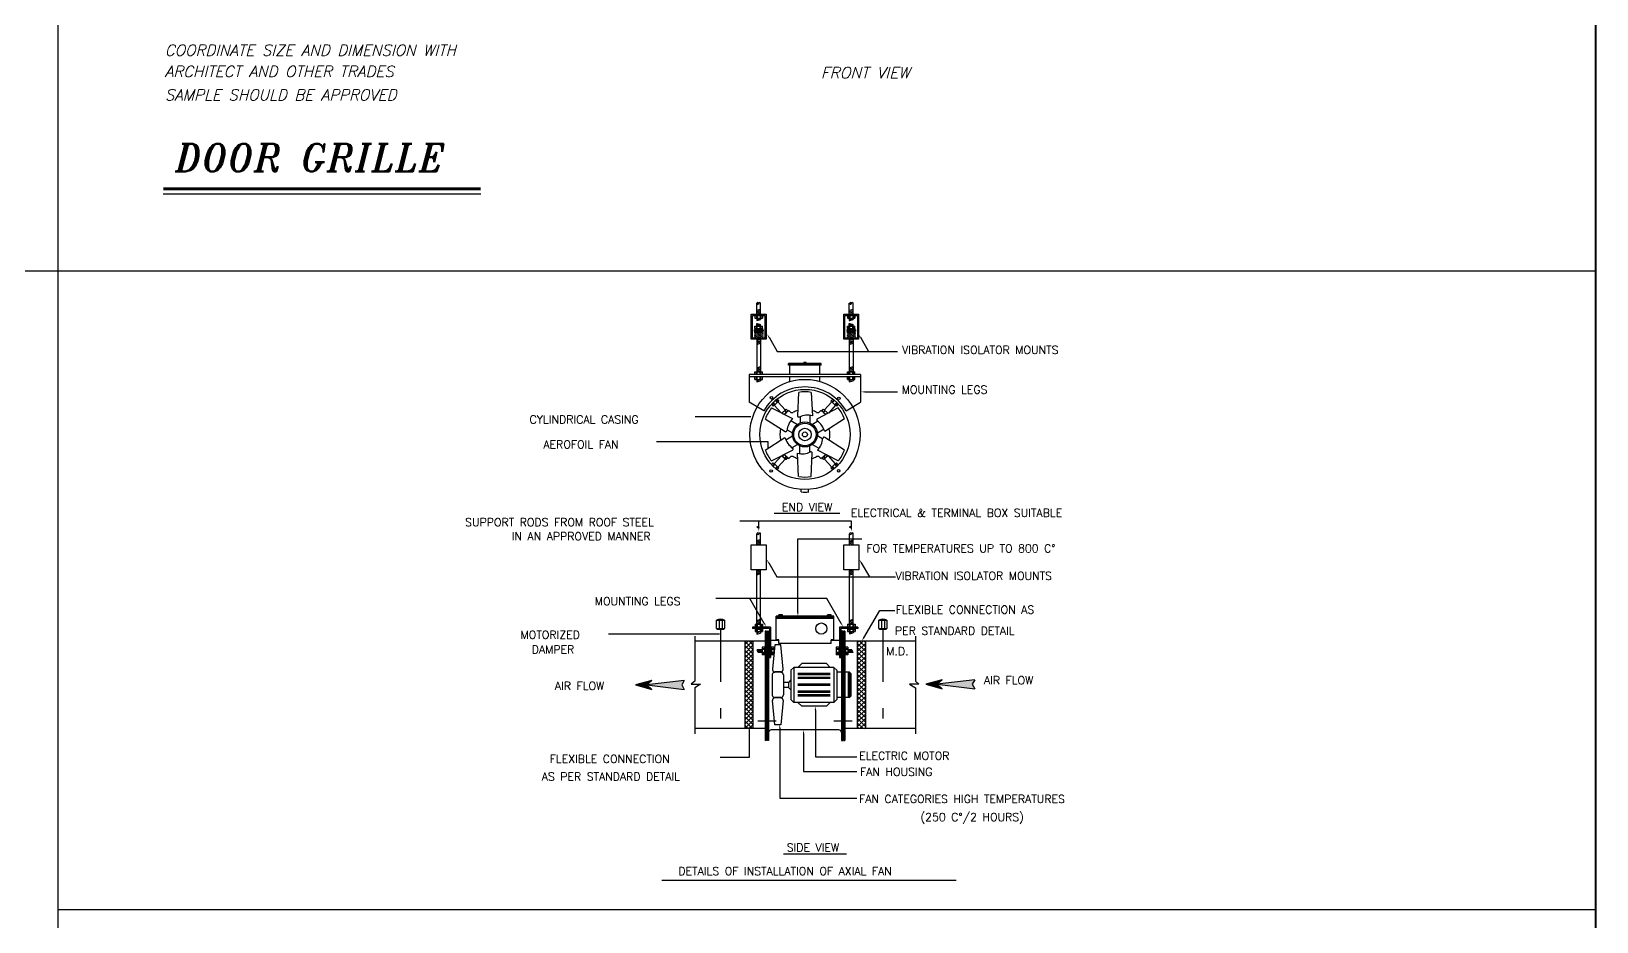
# Model space of a CAD drawing. Extents: x -730 to 2784, y 160 to 852.
# Drawn here: x -688.04 to -673.14, y 220.96 to 229.44 of the extents above; entities that cross this region are included whole.
import ezdxf
from ezdxf.enums import TextEntityAlignment as Align

# ---------------------------------------------------------------- set-up
doc = ezdxf.new("R2010")
doc.units = 0
doc.header["$MEASUREMENT"] = 0
doc.linetypes.add('DASH3', pattern=[200, 100, -100])
doc.linetypes.add('DASHDOT', pattern=[1, 0.5, -0.25, 0, -0.25])
for name, color, linetype in [('05_AC-EX.DUCT', 1, 'Continuous'), ('13_AC-DETAIL', 5, 'Continuous'), ('Duct', 4, 'Continuous'), ('G-TX-HEV', 2, 'Continuous'), ('MDUCT', 4, 'Continuous'), ('MEQUIP', 1, 'Continuous'), ('MEQUIP1', 3, 'Continuous'), ('MEQUIP5', 1, 'DASH3'), ('MNOTE', 2, 'Continuous'), ('RED', 1, 'Continuous'), ('T-TEXT', 3, 'Continuous'), ('Text', 42, 'Continuous'), ('WALL', 4, 'Continuous'), ('Z20', 2, 'Continuous')]:
    doc.layers.add(name, color=color, linetype=linetype)
doc.styles.add('AC', font='romans.shx', dxfattribs={"height": 0.2})
doc.styles.add('ROMANC', font='italict.shx')

# ---------------------------------------------------------------- blocks, each defined once
blk = doc.blocks.new('*X267')
at = {"color": 0}
for p, q in [((31868, 26264), (31896, 26292)), ((31871, 26258), (31907, 26294)), ((31875, 26254), (31916, 26294)), ((31880, 26249), (31923, 26293)), ((31885, 26246), (31930, 26291)), ((31891, 26243), (31936, 26288)), ((31897, 26241), (31941, 26284)), ((31905, 26239), (31946, 26280)), ((31914, 26239), (31950, 26276)), ((31925, 26242), (31954, 26271))]:
    blk.add_line(p, q, dxfattribs=at)
blk = doc.blocks.new('*X265')
at = {"color": 0}
for p, q in [((31872, 16466), (31896, 16490)), ((31875, 16460), (31909, 16494)), ((31879, 16455), (31918, 16494)), ((31883, 16451), (31926, 16494)), ((31888, 16447), (31933, 16492)), ((31894, 16444), (31939, 16489)), ((31900, 16441), (31945, 16486)), ((31908, 16440), (31950, 16482)), ((31916, 16439), (31954, 16478)), ((31926, 16440), (31958, 16473)), ((31943, 16448), (31953, 16458))]:
    blk.add_line(p, q, dxfattribs=at)
blk = doc.blocks.new('*X266')
at = {"color": 0}
for p, q in [((28167, 26266), (28190, 26290)), ((28170, 26261), (28203, 26294)), ((28173, 26255), (28212, 26294)), ((28178, 26251), (28220, 26294)), ((28183, 26247), (28227, 26292)), ((28188, 26244), (28234, 26289)), ((28195, 26241), (28239, 26286)), ((28202, 26240), (28244, 26282)), ((28210, 26239), (28249, 26278)), ((28220, 26240), (28253, 26273)), ((28236, 26247), (28248, 26260))]:
    blk.add_line(p, q, dxfattribs=at)
blk = doc.blocks.new('*X264')
at = {"color": 0}
for p, q in [((28174, 16462), (28204, 16493)), ((28175, 16472), (28188, 16486)), ((28177, 16457), (28215, 16494)), ((28182, 16453), (28223, 16494)), ((28186, 16448), (28231, 16493)), ((28192, 16445), (28237, 16490)), ((28198, 16442), (28243, 16487)), ((28205, 16440), (28248, 16484)), ((28212, 16439), (28253, 16479)), ((28222, 16440), (28257, 16475)), ((28234, 16443), (28258, 16467))]:
    blk.add_line(p, q, dxfattribs=at)
blk = doc.blocks.new('*X269')
at = {"color": 0}
for p, q in [((32182, 11676), (32423, 11917)), ((32182, 11852), (32246, 11917)), ((32507, 11687), (32277, 11917)), ((32507, 11864), (32454, 11917)), ((32507, 11511), (32182, 11836)), ((32182, 11499), (32507, 11824)), ((32507, 11334), (32182, 11659)), ((32182, 11322), (32507, 11647)), ((32507, 11157), (32182, 11482)), ((32182, 11145), (32507, 11470)), ((32507, 10980), (32182, 11305)), ((32182, 10968), (32507, 11293)), ((32507, 10804), (32182, 11129)), ((32182, 10792), (32507, 11117)), ((32507, 10627), (32182, 10952)), ((32182, 10615), (32507, 10940)), ((32507, 10450), (32182, 10775)), ((32182, 10438), (32507, 10763)), ((32507, 10273), (32182, 10598)), ((32182, 10261), (32507, 10586)), ((32507, 10097), (32182, 10422)), ((32182, 10085), (32507, 10410)), ((32507, 9920), (32182, 10245)), ((32182, 9908), (32507, 10233)), ((32507, 9743), (32182, 10068)), ((32182, 9731), (32507, 10056)), ((32507, 9566), (32182, 9891)), ((32182, 9554), (32507, 9879)), ((32507, 9389), (32182, 9714)), ((32182, 9377), (32507, 9702)), ((32507, 9213), (32182, 9538)), ((32182, 9201), (32507, 9526)), ((32507, 9036), (32182, 9361)), ((32182, 9024), (32507, 9349)), ((32507, 8859), (32182, 9184)), ((32182, 8847), (32507, 9172)), ((32507, 8682), (32182, 9007)), ((32182, 8670), (32507, 8995)), ((32507, 8506), (32182, 8831)), ((32182, 8494), (32507, 8819)), ((32419, 8417), (32182, 8654)), ((32242, 8417), (32182, 8477)), ((32282, 8417), (32507, 8642)), ((32458, 8417), (32507, 8465))]:
    blk.add_line(p, q, dxfattribs=at)
blk = doc.blocks.new('*X268')
at = {"color": 0}
for p, q in [((27687, 11600), (28003, 11917)), ((27687, 11777), (27827, 11917)), ((28012, 11586), (27687, 11911)), ((28012, 11763), (27858, 11917)), ((27687, 11423), (28012, 11748)), ((28012, 11410), (27687, 11735)), ((27687, 11246), (28012, 11571)), ((28012, 11233), (27687, 11558)), ((27687, 11070), (28012, 11395)), ((28012, 11056), (27687, 11381)), ((27687, 10893), (28012, 11218)), ((28012, 10879), (27687, 11204)), ((27687, 10716), (28012, 11041)), ((28012, 10702), (27687, 11027)), ((27687, 10539), (28012, 10864)), ((28012, 10526), (27687, 10851)), ((27687, 10363), (28012, 10688)), ((28012, 10349), (27687, 10674)), ((27687, 10186), (28012, 10511)), ((28012, 10172), (27687, 10497)), ((27687, 10009), (28012, 10334)), ((28012, 9995), (27687, 10320)), ((27687, 9832), (28012, 10157)), ((28012, 9819), (27687, 10144)), ((27687, 9655), (28012, 9980)), ((28012, 9642), (27687, 9967)), ((27687, 9479), (28012, 9804)), ((28012, 9465), (27687, 9790)), ((27687, 9302), (28012, 9627)), ((28012, 9288), (27687, 9613)), ((27687, 9125), (28012, 9450)), ((28012, 9111), (27687, 9436)), ((27687, 8948), (28012, 9273)), ((28012, 8935), (27687, 9260)), ((27687, 8772), (28012, 9097)), ((28012, 8758), (27687, 9083)), ((27687, 8595), (28012, 8920)), ((28012, 8581), (27687, 8906)), ((27687, 8418), (28012, 8743)), ((27999, 8417), (27687, 8729)), ((27823, 8417), (27687, 8553)), ((27862, 8417), (28012, 8566))]:
    blk.add_line(p, q, dxfattribs=at)

msp = doc.modelspace()

# ---------------------------------------------------------------- linework, layer by layer
at = {"layer": '05_AC-EX.DUCT', "color": 2}
for p, q in [((-680.881, 221.609), (-680.28, 221.609)), ((-682.038, 221.359), (-679.236, 221.359))]:
    msp.add_line(p, q, dxfattribs=at)
at = {"layer": '13_AC-DETAIL', "color": 2}
for p, q in [((-681.135, 226.235), (-681.099, 226.246)), ((-681.135, 226.223), (-681.099, 226.233)), ((-680.254, 226.235), (-680.218, 226.246)), ((-680.254, 226.223), (-680.218, 226.233)), ((-681.206, 226.171), (-681.206, 226.147)), ((-680.147, 226.171), (-681.206, 226.171)), ((-681.206, 226.147), (-681.206, 225.906)), ((-680.147, 226.147), (-681.206, 226.147)), ((-681.153, 226.195), (-681.081, 226.195)), ((-681.153, 226.171), (-681.153, 226.195)), ((-681.153, 226.124), (-681.153, 226.147)), ((-681.153, 226.124), (-681.081, 226.124)), ((-681.138, 226.171), (-681.138, 226.195)), ((-681.138, 226.124), (-681.138, 226.147)), ((-681.135, 226.211), (-681.099, 226.221)), ((-681.135, 226.198), (-681.099, 226.208)), ((-681.135, 226.113), (-681.099, 226.124)), ((-681.135, 226.124), (-681.135, 226.101)), ((-681.135, 226.101), (-681.099, 226.111)), ((-681.131, 226.171), (-681.131, 226.195)), ((-681.131, 226.124), (-681.131, 226.147)), ((-681.103, 226.171), (-681.103, 226.195)), ((-681.103, 226.124), (-681.103, 226.147)), ((-681.099, 226.124), (-681.099, 226.111)), ((-681.095, 226.171), (-681.095, 226.195)), ((-681.095, 226.124), (-681.095, 226.147)), ((-681.081, 226.171), (-681.081, 226.195)), ((-681.081, 226.124), (-681.081, 226.147)), ((-680.819, 226.104), (-680.819, 226.147)), ((-680.534, 226.104), (-680.534, 226.147)), ((-680.272, 226.171), (-680.272, 226.195)), ((-680.272, 226.195), (-680.2, 226.195)), ((-680.272, 226.124), (-680.272, 226.147)), ((-680.272, 226.124), (-680.2, 226.124)), ((-680.257, 226.171), (-680.257, 226.195)), ((-680.257, 226.124), (-680.257, 226.147)), ((-680.254, 226.211), (-680.218, 226.221)), ((-680.254, 226.198), (-680.218, 226.208)), ((-680.254, 226.124), (-680.254, 226.1)), ((-680.254, 226.113), (-680.218, 226.123)), ((-680.254, 226.1), (-680.218, 226.111)), ((-680.25, 226.171), (-680.25, 226.195)), ((-680.25, 226.124), (-680.25, 226.147)), ((-680.222, 226.171), (-680.222, 226.195)), ((-680.222, 226.124), (-680.222, 226.147)), ((-680.218, 226.124), (-680.218, 226.111)), ((-680.215, 226.171), (-680.215, 226.195)), ((-680.215, 226.124), (-680.215, 226.147)), ((-680.2, 226.171), (-680.2, 226.195)), ((-680.2, 226.124), (-680.2, 226.147)), ((-680.147, 226.171), (-680.147, 226.147)), ((-680.147, 226.147), (-680.147, 225.906)), ((-680.941, 225.937), (-680.924, 225.918)), ((-680.736, 226), (-680.747, 225.777)), ((-680.617, 226), (-680.605, 225.778)), ((-680.412, 225.937), (-680.429, 225.918)), ((-681.068, 225.826), (-681.206, 225.906)), ((-680.993, 225.888), (-680.978, 225.87)), ((-680.993, 225.852), (-680.795, 225.751)), ((-680.984, 225.899), (-680.967, 225.88)), ((-680.979, 225.904), (-680.962, 225.885)), ((-680.978, 225.87), (-680.924, 225.918)), ((-680.969, 225.878), (-680.899, 225.803)), ((-680.958, 225.923), (-680.94, 225.904)), ((-680.952, 225.928), (-680.935, 225.908)), ((-680.934, 225.909), (-680.861, 225.832)), ((-680.895, 225.801), (-680.854, 225.839)), ((-680.88, 225.793), (-680.891, 225.805)), ((-680.855, 225.808), (-680.87, 225.824)), ((-680.849, 225.812), (-680.865, 225.829)), ((-680.837, 225.82), (-680.854, 225.839)), ((-680.816, 225.815), (-680.828, 225.828)), ((-680.359, 225.852), (-680.558, 225.75)), ((-680.536, 225.815), (-680.525, 225.828)), ((-680.516, 225.82), (-680.499, 225.839)), ((-680.504, 225.812), (-680.488, 225.829)), ((-680.458, 225.801), (-680.499, 225.839)), ((-680.498, 225.808), (-680.483, 225.824)), ((-680.419, 225.909), (-680.492, 225.832)), ((-680.473, 225.793), (-680.462, 225.805)), ((-680.384, 225.878), (-680.453, 225.803)), ((-680.375, 225.87), (-680.429, 225.918)), ((-680.401, 225.928), (-680.418, 225.908)), ((-680.395, 225.923), (-680.413, 225.904)), ((-680.374, 225.904), (-680.391, 225.885)), ((-680.369, 225.899), (-680.386, 225.88)), ((-680.359, 225.888), (-680.375, 225.87)), ((-680.285, 225.826), (-680.147, 225.906)), ((-681.053, 225.748), (-680.865, 225.628)), ((-680.846, 225.644), (-680.795, 225.614)), ((-680.811, 225.732), (-680.747, 225.695)), ((-680.723, 225.769), (-680.723, 225.709)), ((-680.629, 225.783), (-680.629, 225.709)), ((-680.553, 225.725), (-680.605, 225.695)), ((-680.494, 225.65), (-680.558, 225.613)), ((-680.3, 225.748), (-680.486, 225.627)), ((-681.053, 225.451), (-680.867, 225.572)), ((-680.858, 225.549), (-680.795, 225.586)), ((-680.799, 225.475), (-680.748, 225.504)), ((-680.724, 225.417), (-680.724, 225.491)), ((-680.629, 225.431), (-680.629, 225.49)), ((-680.542, 225.467), (-680.606, 225.504)), ((-680.506, 225.556), (-680.558, 225.586)), ((-680.3, 225.451), (-680.487, 225.572)), ((-680.993, 225.348), (-680.795, 225.45)), ((-680.969, 225.322), (-680.899, 225.396)), ((-680.934, 225.29), (-680.861, 225.367)), ((-680.895, 225.398), (-680.854, 225.361)), ((-680.88, 225.406), (-680.891, 225.394)), ((-680.855, 225.392), (-680.87, 225.375)), ((-680.849, 225.387), (-680.865, 225.37)), ((-680.837, 225.379), (-680.854, 225.361)), ((-680.816, 225.384), (-680.828, 225.372)), ((-680.736, 225.199), (-680.748, 225.421)), ((-680.617, 225.199), (-680.606, 225.422)), ((-680.359, 225.348), (-680.557, 225.449)), ((-680.536, 225.384), (-680.525, 225.372)), ((-680.516, 225.379), (-680.499, 225.361)), ((-680.504, 225.387), (-680.488, 225.37)), ((-680.458, 225.398), (-680.499, 225.361)), ((-680.498, 225.392), (-680.483, 225.375)), ((-680.419, 225.29), (-680.492, 225.367)), ((-680.473, 225.406), (-680.462, 225.394)), ((-680.384, 225.322), (-680.453, 225.396)), ((-680.993, 225.311), (-680.978, 225.329)), ((-680.984, 225.301), (-680.967, 225.32)), ((-680.979, 225.296), (-680.962, 225.315)), ((-680.978, 225.329), (-680.924, 225.282)), ((-680.958, 225.276), (-680.94, 225.296)), ((-680.952, 225.272), (-680.935, 225.291)), ((-680.941, 225.263), (-680.924, 225.282)), ((-680.375, 225.329), (-680.429, 225.282)), ((-680.412, 225.263), (-680.429, 225.282)), ((-680.401, 225.272), (-680.418, 225.291)), ((-680.395, 225.276), (-680.413, 225.296)), ((-680.374, 225.296), (-680.391, 225.315)), ((-680.369, 225.301), (-680.386, 225.32)), ((-680.359, 225.311), (-680.375, 225.329)), ((-680.712, 225.053), (-680.712, 225.077)), ((-680.641, 225.053), (-680.641, 225.077)), ((-681.115, 224.712), (-681.115, 224.774)), ((-681.133, 224.551), (-681.133, 224.656)), ((-681.133, 224.59), (-681.098, 224.6)), ((-681.098, 224.551), (-681.098, 224.656)), ((-680.253, 224.551), (-680.253, 224.656)), ((-680.253, 224.586), (-680.217, 224.597)), ((-680.217, 224.551), (-680.217, 224.656)), ((-681.187, 224.313), (-681.187, 224.551)), ((-681.187, 224.551), (-681.044, 224.551)), ((-681.133, 224.578), (-681.098, 224.588)), ((-681.133, 224.566), (-681.098, 224.576)), ((-681.133, 224.553), (-681.098, 224.564)), ((-681.044, 224.551), (-681.044, 224.313)), ((-680.306, 224.313), (-680.306, 224.551)), ((-680.306, 224.551), (-680.163, 224.551)), ((-680.253, 224.574), (-680.217, 224.584)), ((-680.253, 224.562), (-680.217, 224.572)), ((-680.247, 224.551), (-680.217, 224.56)), ((-680.163, 224.551), (-680.163, 224.313)), ((-681.044, 224.313), (-681.187, 224.313)), ((-681.133, 224.302), (-681.098, 224.313)), ((-681.133, 223.794), (-681.133, 224.313)), ((-681.133, 224.29), (-681.098, 224.3)), ((-681.098, 223.794), (-681.098, 224.313)), ((-680.163, 224.313), (-680.306, 224.313)), ((-680.253, 224.302), (-680.217, 224.313)), ((-680.253, 223.794), (-680.253, 224.313)), ((-680.253, 224.29), (-680.217, 224.3)), ((-680.217, 223.794), (-680.217, 224.313)), ((-681.133, 224.277), (-681.098, 224.288)), ((-681.133, 224.265), (-681.098, 224.276)), ((-680.253, 224.277), (-680.217, 224.288)), ((-680.253, 224.265), (-680.217, 224.275)), ((-680.949, 223.646), (-680.949, 223.872)), ((-680.401, 223.872), (-680.949, 223.872)), ((-680.401, 223.86), (-680.949, 223.86)), ((-680.401, 223.848), (-680.949, 223.848)), ((-680.401, 223.646), (-680.401, 223.872)), ((-681.053, 223.729), (-681.053, 222.687)), ((-681.041, 223.729), (-681.041, 222.687)), ((-681.033, 223.729), (-681.033, 222.687)), ((-680.317, 223.729), (-680.317, 222.687)), ((-680.31, 223.729), (-680.31, 222.687)), ((-680.298, 223.729), (-680.298, 222.687)), ((-680.425, 223.61), (-680.925, 223.61)), ((-680.745, 223.384), (-680.705, 223.42)), ((-680.471, 223.42), (-680.705, 223.42)), ((-680.436, 223.384), (-680.471, 223.42)), ((-680.81, 223.265), (-680.833, 223.241)), ((-680.781, 223.384), (-680.81, 223.356)), ((-680.81, 223.356), (-680.81, 223.079)), ((-680.781, 223.384), (-680.781, 223.051)), ((-680.4, 223.384), (-680.781, 223.384)), ((-680.436, 223.325), (-680.745, 223.325)), ((-680.436, 223.313), (-680.745, 223.313)), ((-680.436, 223.289), (-680.745, 223.289)), ((-680.436, 223.277), (-680.745, 223.277)), ((-680.4, 223.384), (-680.372, 223.356)), ((-680.4, 223.384), (-680.4, 223.051)), ((-680.372, 223.356), (-680.372, 223.079)), ((-680.833, 223.241), (-680.833, 223.194)), ((-680.833, 223.194), (-680.81, 223.17)), ((-680.436, 223.223), (-680.745, 223.223)), ((-680.436, 223.212), (-680.745, 223.212)), ((-680.436, 223.158), (-680.745, 223.158)), ((-680.436, 223.146), (-680.745, 223.146)), ((-680.436, 223.122), (-680.745, 223.122)), ((-680.436, 223.11), (-680.745, 223.11)), ((-680.81, 223.079), (-680.781, 223.051)), ((-680.4, 223.051), (-680.781, 223.051)), ((-680.745, 223.051), (-680.705, 223.015)), ((-680.471, 223.015), (-680.705, 223.015)), ((-680.436, 223.051), (-680.471, 223.015)), ((-680.4, 223.051), (-680.372, 223.079)), ((-681.041, 222.687), (-681.053, 222.687)), ((-681.022, 222.687), (-681.033, 222.687)), ((-681.022, 222.765), (-681.022, 222.687)), ((-680.329, 222.765), (-680.329, 222.687)), ((-680.329, 222.687), (-680.317, 222.687)), ((-680.31, 222.687), (-680.298, 222.687))]:
    msp.add_line(p, q, dxfattribs=at)
for centre, radius in [((-680.676, 225.6), 0.524), ((-680.676, 225.6), 0.429), ((-680.995, 225.949), 0.0119), ((-680.354, 225.944), 0.0119), ((-680.676, 225.6), 0.119), ((-680.676, 225.6), 0.107), ((-680.676, 225.6), 0.0595), ((-680.676, 225.6), 0.0238), ((-680.997, 225.253), 0.0119), ((-680.356, 225.254), 0.0119)]:
    msp.add_circle(centre, radius, dxfattribs=at)
for centre, radius, start, end in [((-680.676, 225.6), 0.452, 30, 150), ((-680.676, 225.6), 0.405, 81.5435, 98.4565), ((-680.676, 225.6), 0.405, 141.5435, 158.4565), ((-680.676, 225.6), 0.274, 123.5815, 136.0297), ((-680.799, 225.831), 0.0238, 222.4254, 297.8508), ((-680.676, 225.6), 0.238, 106.7907, 117.8508), ((-680.676, 225.6), 0.238, 62.1492, 73.2093), ((-680.554, 225.831), 0.0238, 242.1492, 317.5746), ((-680.676, 225.6), 0.274, 43.9703, 56.4185), ((-680.676, 225.6), 0.405, 21.5435, 38.4565), ((-680.676, 225.6), 0.238, 166.5785, 193.2093), ((-680.859, 225.638), 0.0119, 237.2028, 354.905), ((-680.657, 225.62), 0.19, 136.4212, 174.905), ((-680.735, 225.777), 0.0119, 177.2028, 294.905), ((-680.65, 225.593), 0.19, 76.4212, 114.905), ((-680.552, 225.739), 0.0119, 117.2028, 234.9049), ((-680.669, 225.573), 0.19, 16.4213, 54.9049), ((-680.676, 225.6), 0.238, 346.5785, 13.2093), ((-680.684, 225.626), 0.19, 196.4213, 234.9049), ((-680.695, 225.58), 0.19, 316.4212, 354.905), ((-680.494, 225.562), 0.0119, 57.2028, 174.905), ((-680.676, 225.6), 0.405, 201.5435, 218.4565), ((-680.676, 225.6), 0.274, 223.9703, 236.4185), ((-680.799, 225.368), 0.0238, 62.1492, 137.5746), ((-680.8, 225.461), 0.0119, 297.2028, 54.9049), ((-680.676, 225.6), 0.238, 242.1492, 253.2093), ((-680.703, 225.606), 0.19, 256.4212, 294.905), ((-680.618, 225.423), 0.0119, 357.2028, 114.905), ((-680.676, 225.6), 0.238, 286.7907, 297.8508), ((-680.554, 225.368), 0.0238, 42.4254, 117.8508), ((-680.676, 225.6), 0.274, 303.5815, 316.0297), ((-680.676, 225.6), 0.405, 321.5435, 338.4565), ((-680.676, 225.6), 0.405, 261.5435, 278.4565), ((-680.676, 225.6), 0.548, 266.2607, 273.7393), ((-681.123, 224.651), 0.012, 31.93, 153.365), ((-681.123, 224.661), 0.0113, 204.6176, 340.6774), ((-681.105, 224.655), 0.00757, 7.1896, 165.3603), ((-680.242, 224.651), 0.012, 31.93, 153.365), ((-680.242, 224.661), 0.0113, 204.6176, 340.6774), ((-680.224, 224.655), 0.00757, 7.1896, 165.3603)]:
    msp.add_arc(centre, radius, start, end, dxfattribs=at)
for points in [[(-681.109, 224.712), (-681.121, 224.712), (-681.115, 224.676)], [(-680.583, 222.978), (-680.571, 222.978), (-680.577, 223.014)]]:
    msp.add_solid(points, dxfattribs=at)
at = {"layer": 'Duct', "color": 2}
for p, q in [((-681.516, 223.755), (-681.516, 223.833)), ((-681.516, 223.833), (-681.44, 223.833)), ((-681.516, 223.755), (-681.44, 223.755)), ((-681.516, 223.755), (-681.509, 223.747)), ((-681.509, 223.747), (-681.447, 223.747)), ((-681.493, 223.833), (-681.493, 223.755)), ((-681.463, 223.833), (-681.463, 223.755)), ((-681.44, 223.755), (-681.447, 223.747)), ((-681.44, 223.833), (-681.44, 223.755)), ((-679.972, 223.755), (-679.972, 223.833)), ((-679.972, 223.833), (-679.896, 223.833)), ((-679.972, 223.755), (-679.896, 223.755)), ((-679.972, 223.755), (-679.965, 223.747)), ((-679.965, 223.747), (-679.904, 223.747)), ((-679.949, 223.833), (-679.949, 223.755)), ((-679.919, 223.833), (-679.919, 223.755)), ((-679.896, 223.755), (-679.904, 223.747)), ((-679.896, 223.833), (-679.896, 223.755))]:
    msp.add_line(p, q, dxfattribs=at)
at = {"layer": 'Duct', "color": 2, "linetype": 'DASHDOT'}
for p, q in [((-681.478, 223.747), (-681.478, 222.719)), ((-679.934, 223.747), (-679.934, 222.719))]:
    msp.add_line(p, q, dxfattribs=at)
at = {"layer": 'Duct', "color": 2}
for centre in [(-681.478, 223.768), (-679.934, 223.768)]:
    msp.add_arc(centre, 0.0756, 59.8566, 120.1434, dxfattribs=at)
at = {"layer": 'MDUCT', "color": 2}
for p, q in [((-681.053, 223.634), (-681.725, 223.634)), ((-679.625, 223.634), (-680.298, 223.634)), ((-682.133, 223.259), (-682.288, 223.217)), ((-682.133, 223.259), (-682.181, 223.217)), ((-681.824, 223.259), (-682.181, 223.217)), ((-681.824, 223.259), (-681.847, 223.217)), ((-679.37, 223.265), (-679.525, 223.223)), ((-679.37, 223.265), (-679.418, 223.223)), ((-679.061, 223.265), (-679.418, 223.223)), ((-679.061, 223.265), (-679.084, 223.223)), ((-682.288, 223.217), (-682.133, 223.175)), ((-682.181, 223.217), (-682.133, 223.175)), ((-682.181, 223.217), (-681.824, 223.175)), ((-681.847, 223.217), (-681.824, 223.175)), ((-679.525, 223.223), (-679.37, 223.181)), ((-679.418, 223.223), (-679.37, 223.181)), ((-679.418, 223.223), (-679.061, 223.181)), ((-679.084, 223.223), (-679.061, 223.181)), ((-681.053, 222.801), (-681.725, 222.801)), ((-679.625, 222.801), (-680.298, 222.801))]:
    msp.add_line(p, q, dxfattribs=at)
for points in [[(-682.288, 223.217), (-682.133, 223.175), (-682.133, 223.259), (-682.181, 223.217)], [(-682.181, 223.217), (-681.824, 223.175), (-681.824, 223.259), (-681.847, 223.217)], [(-679.525, 223.223), (-679.37, 223.181), (-679.37, 223.265), (-679.418, 223.223)], [(-679.418, 223.223), (-679.061, 223.181), (-679.061, 223.265), (-679.084, 223.223)]]:
    msp.add_solid(points, dxfattribs=at)
at = {"layer": 'MEQUIP', "color": 2}
for p, q in [((-681.135, 226.743), (-681.135, 226.848)), ((-681.099, 226.743), (-681.099, 226.848)), ((-680.254, 226.743), (-680.254, 226.848)), ((-680.218, 226.743), (-680.218, 226.848)), ((-681.188, 226.743), (-681.045, 226.743)), ((-681.188, 226.505), (-681.188, 226.743)), ((-681.176, 226.731), (-681.057, 226.731)), ((-681.176, 226.517), (-681.176, 226.731)), ((-681.153, 226.731), (-681.153, 226.707)), ((-681.153, 226.707), (-681.081, 226.707)), ((-681.138, 226.731), (-681.138, 226.707)), ((-681.135, 226.781), (-681.099, 226.791)), ((-681.135, 226.769), (-681.099, 226.779)), ((-681.135, 226.756), (-681.099, 226.767)), ((-681.135, 226.744), (-681.099, 226.754)), ((-681.135, 226.699), (-681.109, 226.707)), ((-681.135, 226.707), (-681.135, 226.683)), ((-681.135, 226.694), (-681.099, 226.706)), ((-681.135, 226.687), (-681.1, 226.698)), ((-681.135, 226.683), (-681.13, 226.683)), ((-681.131, 226.731), (-681.131, 226.707)), ((-681.13, 226.683), (-681.099, 226.693)), ((-681.103, 226.731), (-681.103, 226.707)), ((-681.099, 226.707), (-681.099, 226.693)), ((-681.095, 226.731), (-681.095, 226.707)), ((-681.081, 226.731), (-681.081, 226.707)), ((-681.057, 226.731), (-681.057, 226.517)), ((-681.045, 226.743), (-681.045, 226.505)), ((-680.307, 226.743), (-680.165, 226.743)), ((-680.307, 226.505), (-680.307, 226.743)), ((-680.295, 226.731), (-680.176, 226.731)), ((-680.295, 226.517), (-680.295, 226.731)), ((-680.272, 226.731), (-680.272, 226.707)), ((-680.272, 226.707), (-680.2, 226.707)), ((-680.257, 226.731), (-680.257, 226.707)), ((-680.254, 226.781), (-680.218, 226.791)), ((-680.254, 226.769), (-680.218, 226.779)), ((-680.254, 226.756), (-680.218, 226.767)), ((-680.254, 226.744), (-680.218, 226.754)), ((-680.254, 226.699), (-680.228, 226.707)), ((-680.254, 226.707), (-680.254, 226.683)), ((-680.254, 226.694), (-680.218, 226.706)), ((-680.254, 226.687), (-680.22, 226.698)), ((-680.254, 226.683), (-680.249, 226.683)), ((-680.25, 226.731), (-680.25, 226.707)), ((-680.249, 226.683), (-680.218, 226.693)), ((-680.222, 226.731), (-680.222, 226.707)), ((-680.218, 226.707), (-680.218, 226.693)), ((-680.215, 226.731), (-680.215, 226.707)), ((-680.2, 226.731), (-680.2, 226.707)), ((-680.176, 226.731), (-680.176, 226.517)), ((-680.165, 226.743), (-680.165, 226.505)), ((-681.159, 226.595), (-681.159, 226.583)), ((-681.159, 226.595), (-681.075, 226.595)), ((-681.159, 226.583), (-681.075, 226.583)), ((-681.075, 226.572), (-681.159, 226.551)), ((-681.124, 226.572), (-681.159, 226.563)), ((-681.075, 226.559), (-681.159, 226.538)), ((-681.075, 226.547), (-681.159, 226.526)), ((-681.153, 226.631), (-681.081, 226.631)), ((-681.153, 226.607), (-681.153, 226.631)), ((-681.153, 226.607), (-681.081, 226.607)), ((-681.153, 226.607), (-681.153, 226.595)), ((-681.153, 226.601), (-681.081, 226.601)), ((-681.153, 226.572), (-681.153, 226.583)), ((-681.153, 226.578), (-681.081, 226.578)), ((-681.153, 226.572), (-681.081, 226.572)), ((-681.075, 226.535), (-681.147, 226.517)), ((-681.138, 226.607), (-681.138, 226.631)), ((-681.135, 226.631), (-681.135, 226.655)), ((-681.135, 226.655), (-681.13, 226.655)), ((-681.135, 226.651), (-681.1, 226.641)), ((-681.135, 226.644), (-681.099, 226.633)), ((-681.135, 226.639), (-681.109, 226.631)), ((-681.131, 226.607), (-681.131, 226.631)), ((-681.13, 226.655), (-681.099, 226.645)), ((-681.103, 226.607), (-681.103, 226.631)), ((-681.099, 226.631), (-681.099, 226.645)), ((-681.095, 226.607), (-681.095, 226.631)), ((-681.081, 226.607), (-681.081, 226.631)), ((-681.081, 226.607), (-681.081, 226.595)), ((-681.081, 226.572), (-681.081, 226.583)), ((-681.075, 226.595), (-681.075, 226.583)), ((-680.278, 226.595), (-680.278, 226.583)), ((-680.278, 226.595), (-680.194, 226.595)), ((-680.278, 226.583), (-680.194, 226.583)), ((-680.243, 226.572), (-680.278, 226.563)), ((-680.194, 226.572), (-680.278, 226.551)), ((-680.194, 226.559), (-680.278, 226.538)), ((-680.194, 226.547), (-680.278, 226.526)), ((-680.272, 226.607), (-680.272, 226.631)), ((-680.272, 226.631), (-680.2, 226.631)), ((-680.272, 226.607), (-680.272, 226.595)), ((-680.272, 226.607), (-680.2, 226.607)), ((-680.272, 226.601), (-680.2, 226.601)), ((-680.272, 226.572), (-680.272, 226.583)), ((-680.272, 226.578), (-680.2, 226.578)), ((-680.272, 226.572), (-680.2, 226.572)), ((-680.194, 226.535), (-680.266, 226.517)), ((-680.257, 226.607), (-680.257, 226.631)), ((-680.254, 226.631), (-680.254, 226.655)), ((-680.254, 226.655), (-680.249, 226.655)), ((-680.254, 226.651), (-680.22, 226.641)), ((-680.254, 226.644), (-680.218, 226.633)), ((-680.254, 226.639), (-680.228, 226.631)), ((-680.25, 226.607), (-680.25, 226.631)), ((-680.249, 226.655), (-680.218, 226.645)), ((-680.222, 226.607), (-680.222, 226.631)), ((-680.218, 226.631), (-680.218, 226.645)), ((-680.215, 226.607), (-680.215, 226.631)), ((-680.2, 226.607), (-680.2, 226.631)), ((-680.2, 226.607), (-680.2, 226.595)), ((-680.2, 226.572), (-680.2, 226.583)), ((-680.194, 226.595), (-680.194, 226.583)), ((-681.045, 226.505), (-681.188, 226.505)), ((-681.057, 226.517), (-681.176, 226.517)), ((-681.135, 226.494), (-681.099, 226.505)), ((-681.135, 226.505), (-681.135, 226.195)), ((-681.135, 226.482), (-681.099, 226.492)), ((-681.135, 226.47), (-681.099, 226.48)), ((-681.135, 226.457), (-681.099, 226.468)), ((-681.099, 226.505), (-681.099, 226.195)), ((-681.075, 226.522), (-681.098, 226.517)), ((-680.165, 226.505), (-680.307, 226.505)), ((-680.176, 226.517), (-680.295, 226.517)), ((-680.254, 226.494), (-680.218, 226.505)), ((-680.254, 226.505), (-680.254, 226.195)), ((-680.254, 226.482), (-680.218, 226.492)), ((-680.254, 226.47), (-680.218, 226.48)), ((-680.254, 226.457), (-680.218, 226.468)), ((-680.218, 226.505), (-680.218, 226.195)), ((-680.194, 226.522), (-680.217, 226.517)), ((-680.831, 226.259), (-680.831, 226.274)), ((-680.522, 226.274), (-680.831, 226.274)), ((-680.522, 226.266), (-680.831, 226.266)), ((-680.522, 226.259), (-680.831, 226.259)), ((-680.819, 226.171), (-680.819, 226.259)), ((-680.688, 226.274), (-680.688, 226.285)), ((-680.665, 226.285), (-680.688, 226.285)), ((-680.665, 226.274), (-680.665, 226.285)), ((-680.534, 226.171), (-680.534, 226.259)), ((-680.522, 226.259), (-680.522, 226.274)), ((-680.889, 223.884), (-680.925, 223.884)), ((-680.925, 223.872), (-680.925, 223.884)), ((-680.889, 223.872), (-680.889, 223.884)), ((-680.425, 223.884), (-680.461, 223.884)), ((-680.461, 223.872), (-680.461, 223.884)), ((-680.425, 223.872), (-680.425, 223.884)), ((-681.151, 223.794), (-681.08, 223.794)), ((-681.151, 223.794), (-681.151, 223.77)), ((-681.151, 223.77), (-681.08, 223.77)), ((-681.151, 223.748), (-681.08, 223.748)), ((-681.151, 223.748), (-681.151, 223.725)), ((-681.151, 223.725), (-681.08, 223.725)), ((-681.137, 223.794), (-681.137, 223.77)), ((-681.137, 223.748), (-681.137, 223.725)), ((-681.133, 223.831), (-681.098, 223.842)), ((-681.133, 223.819), (-681.098, 223.829)), ((-681.133, 223.806), (-681.098, 223.817)), ((-681.133, 223.794), (-681.098, 223.805)), ((-681.133, 223.713), (-681.098, 223.724)), ((-681.133, 223.724), (-681.133, 223.701)), ((-681.133, 223.701), (-681.098, 223.711)), ((-681.13, 223.794), (-681.13, 223.77)), ((-681.13, 223.748), (-681.13, 223.725)), ((-681.101, 223.794), (-681.101, 223.77)), ((-681.101, 223.748), (-681.101, 223.725)), ((-681.098, 223.724), (-681.098, 223.711)), ((-681.094, 223.794), (-681.094, 223.77)), ((-681.094, 223.748), (-681.094, 223.725)), ((-681.08, 223.794), (-681.08, 223.77)), ((-681.08, 223.748), (-681.08, 223.725)), ((-681.041, 223.729), (-681.053, 223.729)), ((-681.022, 223.729), (-681.033, 223.729)), ((-681.022, 223.729), (-681.022, 222.872)), ((-680.317, 223.729), (-680.329, 223.729)), ((-680.329, 223.729), (-680.329, 222.872)), ((-680.298, 223.729), (-680.31, 223.729)), ((-680.27, 223.794), (-680.27, 223.77)), ((-680.27, 223.794), (-680.199, 223.794)), ((-680.27, 223.77), (-680.199, 223.77)), ((-680.27, 223.748), (-680.27, 223.725)), ((-680.27, 223.748), (-680.199, 223.748)), ((-680.27, 223.725), (-680.199, 223.725)), ((-680.256, 223.794), (-680.256, 223.77)), ((-680.256, 223.748), (-680.256, 223.725)), ((-680.253, 223.831), (-680.217, 223.842)), ((-680.253, 223.819), (-680.217, 223.829)), ((-680.253, 223.806), (-680.217, 223.817)), ((-680.253, 223.794), (-680.217, 223.804)), ((-680.252, 223.714), (-680.216, 223.725)), ((-680.252, 223.725), (-680.252, 223.702)), ((-680.252, 223.702), (-680.216, 223.712)), ((-680.249, 223.794), (-680.249, 223.77)), ((-680.249, 223.748), (-680.249, 223.725)), ((-680.22, 223.794), (-680.22, 223.77)), ((-680.22, 223.748), (-680.22, 223.725)), ((-680.216, 223.725), (-680.216, 223.712)), ((-680.213, 223.794), (-680.213, 223.77)), ((-680.213, 223.748), (-680.213, 223.725)), ((-680.199, 223.794), (-680.199, 223.77)), ((-680.199, 223.748), (-680.199, 223.725)), ((-681.725, 223.682), (-681.725, 223.252)), ((-681.249, 223.634), (-681.249, 222.801)), ((-681.172, 223.634), (-681.172, 222.801)), ((-681.083, 223.551), (-681.131, 223.551)), ((-681.122, 223.527), (-681.131, 223.551)), ((-681.109, 223.527), (-681.118, 223.551)), ((-681.096, 223.527), (-681.105, 223.551)), ((-681.083, 223.527), (-681.093, 223.551)), ((-681.083, 223.575), (-681.083, 223.503)), ((-681.06, 223.575), (-681.083, 223.575)), ((-681.06, 223.56), (-681.083, 223.56)), ((-681.06, 223.553), (-681.083, 223.553)), ((-681.06, 223.575), (-681.06, 223.503)), ((-681.053, 223.551), (-681.06, 223.551)), ((-681.053, 223.546), (-681.054, 223.551)), ((-681.033, 223.551), (-681.041, 223.551)), ((-681.014, 223.551), (-681.022, 223.551)), ((-681.014, 223.546), (-681.016, 223.551)), ((-680.925, 223.639), (-681.003, 223.639)), ((-680.995, 223.551), (-681.003, 223.551)), ((-680.972, 223.575), (-680.995, 223.575)), ((-680.995, 223.575), (-680.995, 223.503)), ((-680.972, 223.56), (-680.995, 223.56)), ((-680.972, 223.553), (-680.995, 223.553)), ((-680.972, 223.575), (-680.972, 223.503)), ((-680.925, 223.646), (-680.949, 223.646)), ((-680.925, 223.61), (-680.925, 223.646)), ((-680.401, 223.646), (-680.425, 223.646)), ((-680.425, 223.61), (-680.425, 223.646)), ((-680.348, 223.639), (-680.425, 223.639)), ((-680.355, 223.575), (-680.379, 223.575)), ((-680.379, 223.575), (-680.379, 223.503)), ((-680.355, 223.56), (-680.379, 223.56)), ((-680.355, 223.553), (-680.379, 223.553)), ((-680.355, 223.575), (-680.355, 223.503)), ((-680.348, 223.551), (-680.355, 223.551)), ((-680.355, 223.551), (-680.348, 223.53)), ((-680.329, 223.551), (-680.336, 223.551)), ((-680.31, 223.551), (-680.317, 223.551)), ((-680.291, 223.551), (-680.298, 223.551)), ((-680.292, 223.551), (-680.291, 223.547)), ((-680.267, 223.575), (-680.291, 223.575)), ((-680.291, 223.575), (-680.291, 223.503)), ((-680.267, 223.56), (-680.291, 223.56)), ((-680.267, 223.553), (-680.291, 223.553)), ((-680.267, 223.575), (-680.267, 223.503)), ((-680.229, 223.551), (-680.267, 223.551)), ((-680.267, 223.551), (-680.259, 223.527)), ((-680.254, 223.551), (-680.246, 223.527)), ((-680.242, 223.551), (-680.233, 223.527)), ((-680.229, 223.551), (-680.221, 223.527)), ((-680.179, 223.634), (-680.179, 222.801)), ((-680.101, 223.634), (-680.101, 222.801)), ((-679.625, 223.682), (-679.625, 223.252)), ((-681.083, 223.527), (-681.122, 223.527)), ((-681.06, 223.525), (-681.083, 223.525)), ((-681.06, 223.517), (-681.083, 223.517)), ((-681.06, 223.503), (-681.083, 223.503)), ((-681.058, 223.527), (-681.06, 223.531)), ((-681.053, 223.527), (-681.06, 223.527)), ((-681.033, 223.53), (-681.041, 223.548)), ((-681.033, 223.527), (-681.041, 223.527)), ((-681.02, 223.527), (-681.022, 223.532)), ((-681.014, 223.527), (-681.022, 223.527)), ((-680.995, 223.53), (-681.003, 223.549)), ((-680.995, 223.527), (-681.003, 223.527)), ((-680.972, 223.525), (-680.995, 223.525)), ((-680.972, 223.517), (-680.995, 223.517)), ((-680.972, 223.503), (-680.995, 223.503)), ((-680.355, 223.525), (-680.379, 223.525)), ((-680.355, 223.517), (-680.379, 223.517)), ((-680.355, 223.503), (-680.379, 223.503)), ((-680.348, 223.527), (-680.355, 223.527)), ((-680.336, 223.532), (-680.334, 223.527)), ((-680.329, 223.527), (-680.336, 223.527)), ((-680.317, 223.55), (-680.31, 223.529)), ((-680.31, 223.527), (-680.317, 223.527)), ((-680.298, 223.531), (-680.296, 223.527)), ((-680.291, 223.527), (-680.298, 223.527)), ((-680.267, 223.525), (-680.291, 223.525)), ((-680.267, 223.517), (-680.291, 223.517)), ((-680.267, 223.503), (-680.291, 223.503)), ((-680.221, 223.527), (-680.267, 223.527)), ((-681.725, 223.188), (-681.725, 222.753)), ((-679.625, 223.188), (-679.625, 222.753)), ((-680.95, 222.872), (-681.124, 222.872)), ((-681.022, 222.872), (-681.022, 222.765)), ((-680.226, 222.872), (-680.4, 222.872)), ((-680.329, 222.872), (-680.329, 222.765)), ((-680.353, 222.789), (-680.998, 222.789))]:
    msp.add_line(p, q, dxfattribs=at)
msp.add_circle((-680.52, 223.753), 0.0536, dxfattribs=at)
for centre, radius, start, end in [((-681.124, 226.842), 0.012, 31.93, 153.365), ((-681.125, 226.852), 0.0113, 204.6176, 340.6774), ((-681.107, 226.847), 0.00757, 7.1896, 165.3603), ((-680.243, 226.842), 0.012, 31.93, 153.365), ((-680.244, 226.852), 0.0113, 204.6176, 340.6774), ((-680.226, 226.847), 0.00757, 7.1896, 165.3603), ((-680.998, 222.765), 0.0238, 90, 180), ((-680.353, 222.765), 0.0238, 0, 90)]:
    msp.add_arc(centre, radius, start, end, dxfattribs=at)
at = {"layer": 'MEQUIP1', "color": 2}
for p, q in [((-681.176, 223.765), (-681.176, 223.753)), ((-681.003, 223.765), (-681.176, 223.765)), ((-681.014, 223.753), (-681.176, 223.753)), ((-681.014, 223.753), (-681.014, 223.479)), ((-681.003, 223.765), (-681.003, 223.479)), ((-680.174, 223.765), (-680.348, 223.765)), ((-680.348, 223.765), (-680.348, 223.479)), ((-680.174, 223.753), (-680.336, 223.753)), ((-680.336, 223.753), (-680.336, 223.479)), ((-680.174, 223.765), (-680.174, 223.753)), ((-681.003, 223.615), (-681.014, 223.615)), ((-680.336, 223.615), (-680.348, 223.615)), ((-681.014, 223.479), (-681.003, 223.479)), ((-680.348, 223.479), (-680.336, 223.479)), ((-681.725, 223.252), (-681.758, 223.223)), ((-681.758, 223.223), (-681.669, 223.223)), ((-681.669, 223.223), (-681.725, 223.188)), ((-679.592, 223.223), (-679.681, 223.223)), ((-679.681, 223.223), (-679.625, 223.188)), ((-679.625, 223.252), (-679.592, 223.223))]:
    msp.add_line(p, q, dxfattribs=at)
at = {"layer": 'MEQUIP5', "color": 2}
for p, q in [((-680.964, 223.598), (-680.986, 223.367)), ((-680.905, 223.598), (-680.964, 223.598)), ((-680.883, 223.367), (-680.905, 223.598)), ((-680.988, 223.313), (-680.988, 223.122)), ((-680.905, 223.337), (-680.964, 223.337)), ((-680.907, 223.341), (-680.962, 223.341)), ((-680.881, 223.313), (-680.881, 223.122)), ((-680.329, 223.337), (-680.372, 223.337)), ((-680.31, 223.337), (-680.317, 223.337)), ((-680.253, 223.337), (-680.298, 223.337)), ((-680.264, 223.337), (-680.264, 223.098)), ((-680.253, 223.337), (-680.241, 223.325)), ((-680.253, 223.337), (-680.253, 223.098)), ((-680.241, 223.325), (-680.241, 223.11)), ((-680.833, 223.241), (-680.881, 223.241)), ((-680.833, 223.194), (-680.881, 223.194)), ((-680.241, 223.11), (-680.253, 223.098)), ((-680.964, 222.837), (-680.986, 223.068)), ((-680.905, 223.098), (-680.964, 223.098)), ((-680.907, 223.094), (-680.962, 223.094)), ((-680.883, 223.068), (-680.905, 222.837)), ((-680.329, 223.098), (-680.372, 223.098)), ((-680.31, 223.098), (-680.317, 223.098)), ((-680.253, 223.098), (-680.298, 223.098)), ((-680.905, 222.837), (-680.964, 222.837))]:
    msp.add_line(p, q, dxfattribs=at)
for centre, start, end in [((-680.964, 223.313), 90, 180), ((-680.962, 223.365), 174.7099, 270), ((-680.907, 223.365), 270, 5.2901), ((-680.905, 223.313), 0, 90), ((-680.964, 223.122), 180, 270), ((-680.905, 223.122), 270, 0), ((-680.962, 223.07), 90, 185.2901), ((-680.907, 223.07), 354.7099, 90)]:
    msp.add_arc(centre, 0.0238, start, end, dxfattribs=at)
at = {"layer": 'MNOTE', "color": 2}
for p, q in [((-680.234, 224.774), (-681.296, 224.774)), ((-680.344, 224.848), (-680.969, 224.848)), ((-680.234, 224.712), (-680.234, 224.774)), ((-680.577, 222.978), (-680.577, 222.534)), ((-680.916, 222.807), (-680.916, 222.139)), ((-681.208, 222.794), (-681.208, 222.527)), ((-680.69, 222.754), (-680.69, 222.395)), ((-681.208, 222.527), (-681.483, 222.527)), ((-680.577, 222.534), (-680.183, 222.534)), ((-680.69, 222.395), (-680.183, 222.395)), ((-680.916, 222.139), (-680.183, 222.139))]:
    msp.add_line(p, q, dxfattribs=at)
for points in [[(-680.228, 224.712), (-680.24, 224.712), (-680.234, 224.676)], [(-681.213, 222.794), (-681.202, 222.794), (-681.208, 222.829)], [(-680.922, 222.807), (-680.91, 222.807), (-680.916, 222.843)], [(-680.696, 222.754), (-680.684, 222.754), (-680.69, 222.79)]]:
    msp.add_solid(points, dxfattribs=at)
at = {"layer": 'T-TEXT', "color": 7, "linetype": 'Continuous'}
for p, q in [((-681.018, 226.524), (-680.941, 226.39)), ((-680.941, 226.39), (-679.797, 226.39)), ((-680.149, 226.524), (-680.071, 226.39)), ((-680.107, 226.005), (-679.797, 226.005)), ((-681.192, 225.767), (-681.722, 225.767)), ((-681.026, 225.53), (-682.087, 225.53)), ((-681.026, 225.467), (-681.026, 225.53)), ((-680.743, 224.607), (-680.136, 224.607)), ((-680.743, 223.905), (-680.743, 224.607)), ((-681.021, 224.379), (-680.944, 224.245)), ((-680.14, 224.379), (-680.063, 224.245)), ((-680.944, 224.245), (-679.814, 224.245)), ((-680.469, 224.04), (-681.525, 224.04)), ((-681.063, 223.803), (-681.199, 224.04)), ((-680.332, 223.803), (-680.469, 224.04)), ((-680.117, 223.666), (-679.965, 223.925)), ((-679.965, 223.925), (-679.821, 223.925)), ((-681.49, 223.701), (-682.546, 223.701))]:
    msp.add_line(p, q, dxfattribs=at)
for points in [[(-681.023, 226.522), (-681.013, 226.527), (-681.036, 226.555)], [(-680.154, 226.522), (-680.144, 226.527), (-680.167, 226.555)], [(-680.107, 225.999), (-680.107, 226.011), (-680.143, 226.005)], [(-681.026, 224.376), (-681.016, 224.382), (-681.039, 224.41)], [(-680.145, 224.376), (-680.135, 224.382), (-680.158, 224.41)], [(-680.737, 223.905), (-680.749, 223.905), (-680.743, 223.87)], [(-681.057, 223.806), (-681.068, 223.8), (-681.045, 223.772)], [(-680.327, 223.806), (-680.337, 223.8), (-680.314, 223.772)], [(-680.112, 223.663), (-680.122, 223.67), (-680.135, 223.636)]]:
    msp.add_solid(points, dxfattribs=at)
at = {"layer": 'Text', "const_width": 0.0261}
msp.add_lwpolyline([(-683.761, 227.937), (-686.782, 227.937)], dxfattribs=at)
at = {"layer": 'Text'}
msp.add_lwpolyline([(-683.761, 227.885), (-686.782, 227.885)], dxfattribs=at)
at = {"layer": 'WALL', "linetype": 'Continuous'}
msp.add_lwpolyline([(-673.153, 237.506, 0.0192, 0.0192, 0), (-729.238, 237.506, 0.0192, 0.0192, 0), (-729.238, 200.844, 0.0192, 0.0192, 0), (-673.153, 200.844, 0.0192, 0.0192, 0)], format="xyseb", close=True, dxfattribs=at)
msp.add_lwpolyline([(-673.153, 237.506, 0.0192, 0.0192, 0), (-729.238, 237.506, 0.0192, 0.0192, 0), (-729.238, 200.844, 0.0192, 0.0192, 0), (-673.153, 200.844, 0.0192, 0.0192, 0)], format="xyseb", close=True, dxfattribs=at)
at = {"layer": 'Z20', "color": 7}
for p, q in [((-687.783, 237.534), (-687.783, 200.817)), ((-729.238, 227.156), (-673.153, 227.156)), ((-720.227, 227.156), (-673.153, 227.156)), ((-687.783, 221.081), (-673.153, 221.081))]:
    msp.add_line(p, q, dxfattribs=at)

# ---------------------------------------------------------------- block references
at = {"layer": '13_AC-DETAIL', "color": 2, "xscale": 0.000238094051724147, "yscale": 0.0002380940516673036, "zscale": 0.0002380940516824297}
msp.add_blockref('*X264', (-687.841, 220.797), dxfattribs=at)
at = {"layer": 'MEQUIP', "color": 2, "xscale": 0.000238094051724147, "yscale": 0.0002380940516673036, "zscale": 0.0002380940516824297}
for name, p in [('*X266', (-687.841, 220.591)), ('*X267', (-687.841, 220.591)), ('*X265', (-687.841, 220.797)), ('*X268', (-687.841, 220.797)), ('*X269', (-687.841, 220.797))]:
    msp.add_blockref(name, p, dxfattribs=at)

# ---------------------------------------------------------------- texts
at = {"layer": '05_AC-EX.DUCT', "color": 2, "style": 'AC'}
msp.add_text('SIDE VIEW', height=0.0762, dxfattribs=at).set_placement((-680.6, 221.632), align=Align.CENTER)
msp.add_text('DETAILS OF INSTALLATION OF AXIAL FAN', height=0.07615, dxfattribs=at).set_placement((-681.88, 221.408))
at = {"layer": 'G-TX-HEV', "color": 7, "style": 'AC'}
for s, height, p in [('VIBRATION ISOLATOR MOUNTS', 0.07615, (-679.752, 226.366)), ('MOUNTING LEGS', 0.07615, (-679.756, 225.988)), ('CYLINDRICAL CASING', 0.07615, (-683.296, 225.704)), ('AEROFOIL FAN', 0.07615, (-683.164, 225.467)), ('ELECTRICAL & TERMINAL BOX SUITABLE', 0.07615, (-680.239, 224.816)), ('SUPPORT RODS FROM ROOF STEEL', 0.07615, (-683.909, 224.727)), ('IN AN APPROVED MANNER', 0.07615, (-683.466, 224.593)), ('FOR TEMPERATURES UP TO 800 C%%D', 0.07615, (-680.091, 224.478)), ('VIBRATION ISOLATOR MOUNTS', 0.07615, (-679.814, 224.217)), ('MOUNTING LEGS', 0.07615, (-682.676, 223.975)), ('FLEXIBLE CONNECTION AS', 0.07615, (-679.813, 223.895)), ('MOTORIZED ', 0.0762, (-683.382, 223.656)), ('PER STANDARD DETAIL', 0.07615, (-679.82, 223.694)), ('DAMPER', 0.0762, (-683.275, 223.516)), ('M.D.', 0.0762, (-679.903, 223.499)), ('AIR FLOW', 0.0762, (-678.973, 223.223)), ('AIR FLOW', 0.0762, (-683.055, 223.17)), ('FLEXIBLE CONNECTION', 0.07615, (-683.105, 222.475)), ('ELECTRIC MOTOR', 0.07615, (-680.16, 222.505)), ('AS PER STANDARD DETAIL', 0.07615, (-683.18, 222.307)), ('FAN HOUSING', 0.07615, (-680.152, 222.352)), ('FAN CATEGORIES HIGH TEMPERATURES', 0.07615, (-680.161, 222.094)), ('(250 C%%D/2 HOURS)', 0.07615, (-679.578, 221.922))]:
    msp.add_text(s, height=height, dxfattribs=at).set_placement(p)
at = {"layer": 'MNOTE', "color": 2, "style": 'AC'}
msp.add_text('END VIEW', height=0.0762, dxfattribs=at).set_placement((-680.655, 224.871), align=Align.CENTER)
at = {"layer": 'RED', "color": 5, "linetype": 'Continuous', "style": 'ROMANC'}
msp.add_text('FRONT VIEW', height=0.1075, dxfattribs=at).set_placement((-680.101, 229.042), align=Align.MIDDLE)
at = {"layer": 'Text', "color": 3, "style": 'ROMANC'}
for s, p in [('COORDINATE SIZE AND DIMENSION WITH', (-686.766, 229.203)), ('ARCHITECT AND OTHER TRADES', (-686.766, 229.001)), ('SAMPLE SHOULD BE APPROVED', (-686.766, 228.778))]:
    msp.add_text(s, height=0.10454, dxfattribs=at).set_placement(p)
at = {"layer": 'Text', "style": 'ROMANC'}
msp.add_text('DOOR GRILLE', height=0.26136, dxfattribs=at).set_placement((-686.669, 228.102))

doc.saveas('drawing.dxf')
